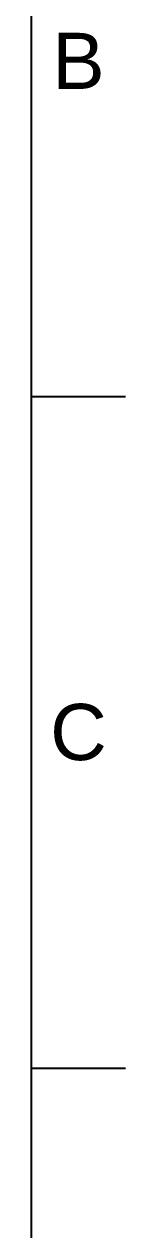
# Model space of a CAD drawing. Header units: millimetres. Extents: x 3631 to 3841, y 294 to 591.
# Drawn here: x 3835.6 to 3840.6, y 469.3 to 533.7 of the extents above; entities that cross this region are included whole.
import ezdxf

# ---------------------------------------------------------------- set-up
doc = ezdxf.new("R2010")
doc.units = ezdxf.units.MM
doc.header["$LTSCALE"] = 0.1
doc.layers.add('FORM', color=7, linetype='Continuous')
doc.styles.get("Standard").update_dxf_attribs({"font": 'arial.ttf'})

msp = doc.modelspace()

# ---------------------------------------------------------------- linework, layer by layer
at = {"layer": 'FORM'}
for p, q in [((3835.5929, 298.5136), (3835.5929, 585.5136)), ((3835.5929, 513.7636), (3840.5929, 513.7636)), ((3835.5929, 477.8886), (3840.5929, 477.8886))]:
    msp.add_line(p, q, dxfattribs=at)

# ---------------------------------------------------------------- texts
at = {"layer": 'FORM', "char_height": 3, "attachment_point": 5}
for s, insert in [('B', (3838.0929, 531.7011)), ('C', (3838.0929, 495.8261))]:
    msp.add_mtext_dynamic_manual_height_columns(s, width=5, gutter_width=12.5, heights=[0], dxfattribs=dict(at, insert=insert))

doc.saveas('drawing.dxf')
